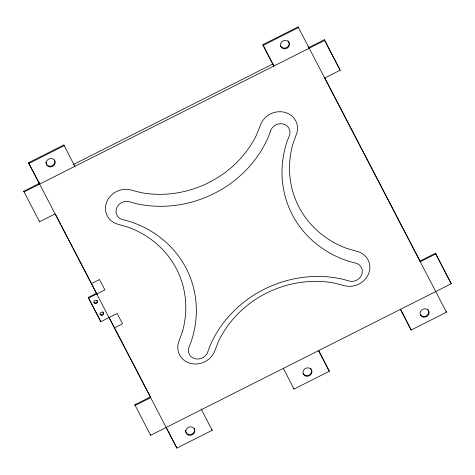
<?xml version="1.0" encoding="UTF-8"?>
<svg xmlns="http://www.w3.org/2000/svg" width="475" height="475" viewBox="0 0 475 475"><rect width="100%" height="100%" fill="white"/><g stroke="black" fill="none" stroke-linecap="round" stroke-linejoin="round"><path stroke-width="0.71" d="M211.88 429.602L212.188 430.308L176.896 448.097L28.53 162.783L63.822 144.994L74.866 166.345L74.563 165.638M262.812 44.692L273.855 66.043L262.812 44.692L298.104 26.903L446.47 312.218L411.178 330.006L400.437 309.362M28.833 163.489L64.125 145.7L63.822 144.994M263.12 45.398L298.407 27.609L298.104 26.903M73.103 164.659L273.131 63.834M308.845 47.547L324.366 39.728L324.668 40.428L24.053 191.953L23.75 191.253L39.271 183.427L28.53 162.783M23.75 191.253L39.55 221.742L55.07 213.922M324.645 78.043L340.165 70.217L324.366 39.728M91.36 283.67L99.524 279.555L104.898 289.875L88.558 298.11L100.837 321.706L117.171 313.47L122.544 323.796L114.374 327.91M88.558 298.11L88.255 297.409L96.425 293.289L96.728 293.995M134.835 404.783L150.355 396.957L150.658 397.664L135.137 405.484L134.835 404.783L150.634 435.272L451.25 283.747L435.45 253.258L419.93 261.078L420.233 261.784L435.753 253.959L435.45 253.258M283.332 368.345L294.037 389.049L329.329 371.266L318.618 350.556M324.668 40.428L340.165 70.217M435.753 253.959L451.25 283.747M308.922 47.453L308.239 46.14L309.148 48.254M324.657 77.704L420.108 261.179M400.473 309.302L411.178 330.006M318.588 350.621L329.329 371.266M201.145 408.957L212.188 430.308M39.348 183.332L38.665 182.014L39.573 184.134M55.427 214.243L60.557 224.105M61.245 225.417L97.167 294.47M109.137 317.484L150.195 396.399M166.191 427.393L176.896 448.097M88.255 297.409L100.837 321.706M446.168 311.511L446.47 312.218M293.734 388.348L294.037 389.049M150.332 434.572L150.634 435.272M39.247 221.041L39.55 221.742M194.103 428.331A4.578 4.156 -23.3 0 1 190.813 434.483A4.578 4.156 -23.3 0 1 185.523 430.326M427.749 309.356A4.578 4.156 -23.3 0 1 426.734 315.685A4.578 4.156 -23.3 0 1 420.215 314.355M288.129 40.963A4.578 4.156 -23.3 0 1 287.114 47.292A4.578 4.156 -23.3 0 1 280.594 45.968M54.477 159.938A4.578 4.156 -23.3 0 1 51.193 166.09A4.578 4.156 -23.3 0 1 45.897 161.939M102.885 311.826A1.829 1.662 -23.3 0 1 102.57 314.361A1.829 1.662 -23.3 0 1 99.94 313.922M97.013 300.372A1.829 1.662 -23.3 0 1 96.235 302.694A1.829 1.662 -23.3 0 1 93.801 302.124M310.608 368.398A4.578 4.156 -23.3 0 1 309.593 374.728A4.578 4.156 -23.3 0 1 303.074 373.403M182.554 331.194L178.909 341.347A19.285 17.51 -23.3 0 0 190.338 363.322A19.285 17.51 -23.3 0 0 214.682 351.049L218.66 340.985A100.664 91.378 -23.3 0 1 333.765 282.963L344.387 285.677A19.285 17.51 -23.3 0 0 368.731 273.404A19.285 17.51 -23.3 0 0 357.301 251.429L346.798 248.407A100.664 91.378 -23.3 0 1 292.748 144.513L296.394 134.36A19.285 17.51 -23.3 0 0 284.964 112.385A19.285 17.51 -23.3 0 0 260.621 124.652L256.642 134.722A100.664 91.378 -23.3 0 1 141.538 192.737L130.916 190.03A19.285 17.51 -23.3 0 0 106.572 202.303A19.285 17.51 -23.3 0 0 118.002 224.277L128.505 227.299A100.664 91.378 -23.3 0 1 182.554 331.194M270.281 131.682L268.494 136.533A109.82 99.691 -23.3 0 1 135.601 203.514L130.56 202.107A10.117 9.179 -23.3 0 0 116.595 208.133A10.117 9.179 -23.3 0 0 123.844 219.913L128.915 221.249A109.82 99.691 -23.3 0 1 191.318 341.198L189.454 346.032A10.117 9.179 -23.3 0 0 194.928 358.702A10.117 9.179 -23.3 0 0 208.056 351.072L209.843 346.228A109.82 99.691 -23.3 0 1 342.736 279.241L347.777 280.648A10.117 9.179 -23.3 0 0 361.742 274.621A10.117 9.179 -23.3 0 0 354.492 262.841L349.428 261.505A109.82 99.691 -23.3 0 1 287.025 141.556L288.889 136.729A10.117 9.179 -23.3 0 0 283.415 124.052A10.117 9.179 -23.3 0 0 270.281 131.682M423.071 317.062A4.578 4.156 -23.3 0 0 429.05 311.968A4.578 4.156 -23.3 0 0 421.693 309.973A4.578 4.156 -23.3 0 0 423.071 317.062M49.168 166.767A4.578 4.156 -23.3 0 0 55.142 161.666A4.578 4.156 -23.3 0 0 47.791 159.677A4.578 4.156 -23.3 0 0 49.168 166.767M188.789 435.153A4.578 4.156 -23.3 0 0 194.762 430.059A4.578 4.156 -23.3 0 0 187.411 428.064A4.578 4.156 -23.3 0 0 188.789 435.153M283.45 48.676A4.578 4.156 -23.3 0 0 289.423 43.581A4.578 4.156 -23.3 0 0 282.073 41.586A4.578 4.156 -23.3 0 0 283.45 48.676M95.16 303.59A1.829 1.662 -23.3 0 0 97.476 301.483A1.829 1.662 -23.3 0 0 94.501 300.782A1.829 1.662 -23.3 0 0 95.16 303.59M101.294 315.388A1.829 1.662 -23.3 0 0 103.615 313.28A1.829 1.662 -23.3 0 0 100.641 312.58A1.829 1.662 -23.3 0 0 101.294 315.388M305.93 376.111A4.578 4.156 -23.3 0 0 311.903 371.011A4.578 4.156 -23.3 0 0 304.552 369.022A4.578 4.156 -23.3 0 0 305.93 376.111"/></g></svg>
